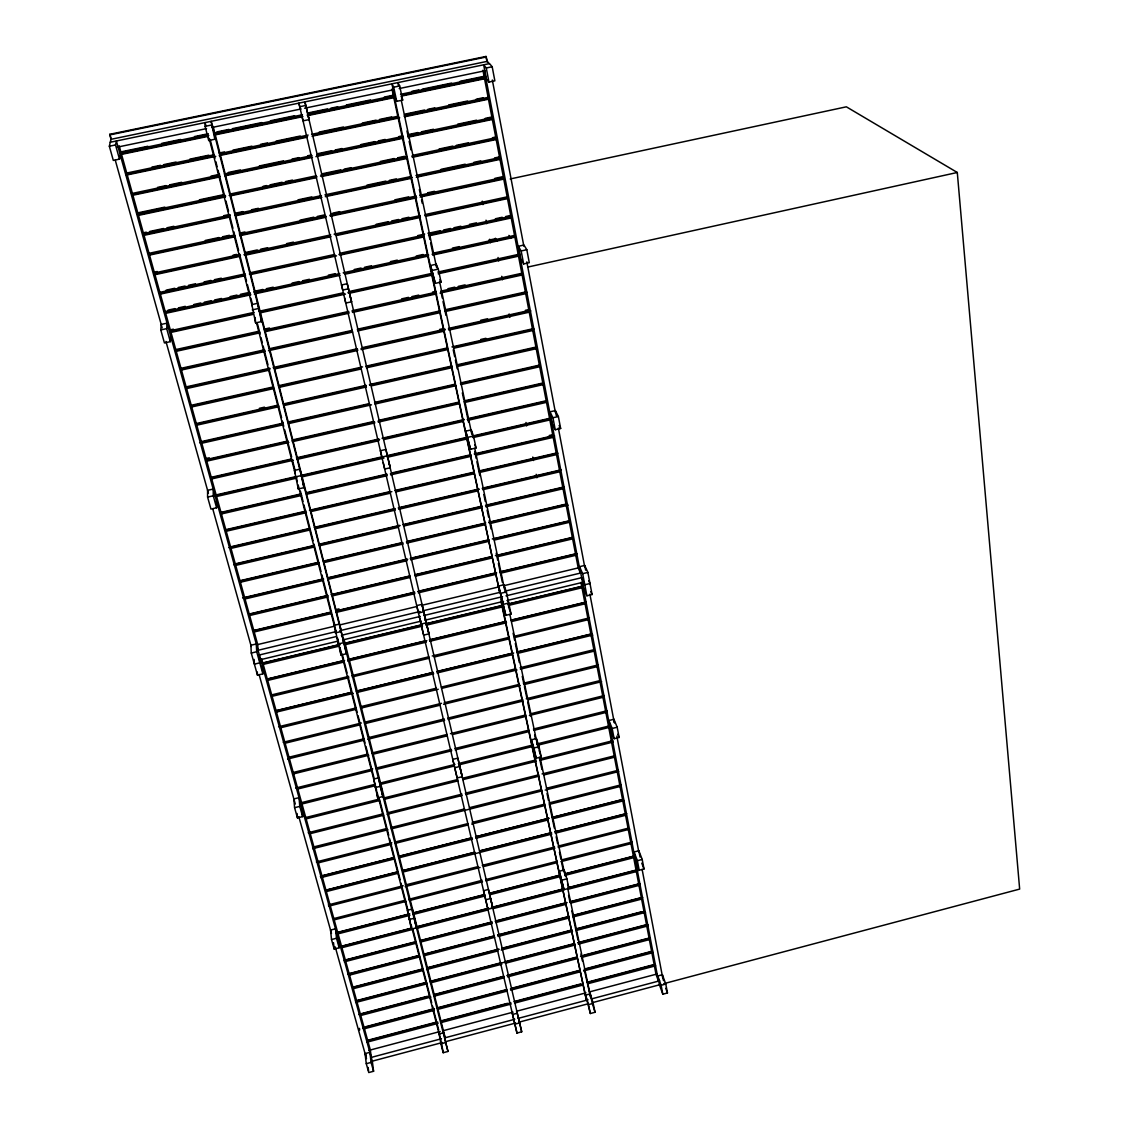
<?xml version="1.0" encoding="UTF-8"?>
<svg xmlns="http://www.w3.org/2000/svg" width="1129" height="1129" viewBox="0 0 1129 1129"><rect width="100%" height="100%" fill="white"/><g stroke="black" fill="none" stroke-linecap="round" stroke-linejoin="round"><path stroke-width="1.5" d="M214.75 135.353L214.835 139.248L208.724 140.518L205.097 126.349L205.097 122.581L205.901 125.7M170.324 341.65L166.697 328.638L167.05 323.148L161.193 324.432L160.784 329.936L164.425 342.948L170.324 341.65L170.648 336.061M489.21 63.647L487.276 61.347L110.924 139.333L109.344 146.234L113.309 160.417L119.476 159.118L120.295 155.026M119.476 159.118L115.525 144.949L116.386 140.97L372.316 1061.161L373.572 1071.266L368.76 1072.55L366.276 1063.687L365.062 1053.597L369.86 1052.327L371.102 1062.403L373.572 1071.266M111.009 139.643L109.838 134.28L486.006 56.45L487.403 62.067M371.596 1057.309L441.495 1038.736M444.897 1037.833L514.796 1019.275M518.197 1018.372L588.096 999.814M591.497 998.911L659.689 980.791M372.641 1061.062L442.455 1042.504M445.856 1041.601L515.671 1023.043M519.086 1022.14L587.193 1004.034M592.302 1002.679L660.409 984.573M663.81 983.669L1019.656 889.087L957.293 172.483L846.355 106.818L510.209 178.961M366.276 1063.687L371.102 1062.403M440.917 1043.845L445.701 1042.575L443.895 1032.696L439.153 1033.952L440.917 1043.845L443.203 1052.722L447.973 1051.452L211.165 121.325L214.835 139.248M590.354 1013.517L588.463 1004.612L593.162 1003.371L590.269 993.873L585.612 995.101L590.354 1013.517L595.039 1012.261L593.162 1003.371M657.755 975.964L661.128 985.292L665.785 984.051L667.465 992.97L662.822 994.197L659.449 984.827L657.755 975.964L662.37 974.736L665.785 984.051M516.983 1033.063L521.711 1031.807L519.636 1022.916L514.895 1024.172L516.983 1033.063L512.072 1012.431M366.276 1026.571L434.439 1008.592M437.854 1007.689L506.018 989.724M512.834 987.931L579.29 970.404M584.413 969.063L652.576 951.084M362.705 1027.898L433.988 1009.114M437.389 1008.211L506.963 989.865M510.35 988.976L579.939 970.63M585.034 969.289L651.221 951.832M364.738 1028.66L434.298 1010.314M437.685 1009.411L507.246 991.064M510.633 990.175L580.193 971.829M583.594 970.94L653.141 952.594M368.223 1040.148L436.119 1022.197M441.213 1020.842L507.415 1003.342M514.203 1001.536L580.405 984.036M587.193 982.23L653.395 964.731M368.096 1040.599L437.798 1022.168M441.199 1021.265L510.901 1002.834M514.302 1001.931L582.31 983.938M587.419 982.597L655.413 964.603M366.727 1042.25L438.108 1023.354M441.51 1022.465L511.183 1004.02M514.584 1003.116L582.564 985.137M587.659 983.782L655.653 965.803M368.985 1050.365L440.183 1031.483M443.584 1030.594L513.088 1012.163M516.489 1011.259L585.993 992.828M589.394 991.925L657.205 973.946M512.58 1014.477L517.28 1013.221M355.437 1000.901L425.054 982.667M430.149 981.327L501.474 962.642M504.875 961.753L574.492 943.519M577.893 942.63L647.51 924.397M356.99 1000.844L426.72 982.583M430.121 981.694L574.689 943.816M578.09 942.927L647.82 924.665M355.621 1002.51L427.03 983.796M430.431 982.907L501.841 964.194M505.242 963.305L574.957 945.044M578.344 944.154L648.06 925.879M359.163 1014.237L427.214 996.357M434.016 994.564L503.76 976.232M507.161 975.343L576.905 957.011M583.707 955.219L650.05 937.79M359.022 1014.646L428.879 996.286M433.988 994.945L503.844 976.585M507.246 975.682L577.102 957.336M580.518 956.432L650.375 938.072M361.068 1015.408L430.897 997.048M434.298 996.159L504.127 977.799M507.528 976.895L577.371 958.549M582.479 957.194L648.893 939.737M349.609 973.48L417.688 955.769M424.504 953.991L494.276 935.842M497.677 934.953L569.171 916.353M572.572 915.464L642.345 897.315M347.746 974.271L419.339 955.642M424.462 954.315L494.347 936.124M497.762 935.235L567.647 917.044M572.77 915.718L642.655 897.527M349.792 975.061L419.663 956.884M424.772 955.557L494.643 937.366M498.044 936.477L567.915 918.286M573.024 916.96L641.187 899.22M353.405 987.014L421.597 969.204M426.706 967.878L498.312 949.179M501.728 948.289L571.627 930.042M576.736 928.701L641.526 911.795M353.222 987.395L422.839 969.218M427.933 967.892L499.244 949.263M502.631 948.388L572.248 930.211M575.649 929.322L643.558 911.583M353.56 988.623L423.149 970.446M426.55 969.557L497.833 950.943M501.22 950.053L572.516 931.439M575.903 930.55L645.492 912.373M341.974 946.088L410.222 928.447M417.038 926.683L488.688 908.168M492.103 907.293L562.044 889.215M568.875 887.45L637.109 869.81M340.069 946.836L411.436 928.391M416.545 927.078L487.911 908.633M491.298 907.758L562.665 889.313M567.774 888.001L637.433 869.993M339.166 947.767L336.527 938.255L335.496 928.8L330.529 930.084L331.517 939.554L334.184 949.066L339.166 947.767L338.135 938.27M416.375 927.812L412.325 909.028L407.4 910.299L411.422 929.096L416.375 927.812L414.738 918.512M490.649 898.515L485.724 899.785L483.565 890.71L488.434 889.454L492.865 908.041L487.968 909.311L485.78 900.18M564.048 889.638L568.903 888.382L566.899 878.856L564.119 869.979L559.278 871.221L564.048 889.638L559.278 871.221M639.197 870.219L644.01 868.977L642.203 859.437L638.845 850.744L634.061 851.986L635.881 861.469L639.197 870.219L637.377 860.679L634.061 851.986M342.115 947.654L413.468 929.209M416.855 928.334L488.208 909.889M493.302 908.577L562.934 890.569M568.042 889.257L637.673 871.249M344.091 960.285L413.764 942.207M420.552 940.457L491.919 921.941M495.321 921.066L566.687 902.551M570.089 901.676L639.748 883.612M345.629 960.172L415.401 942.08M420.51 940.753L491.99 922.21M495.391 921.335L566.871 902.791M570.286 901.916L640.058 883.809M344.274 961.852L415.726 943.322M420.835 941.995L492.286 923.466M495.687 922.576L565.446 904.484M570.54 903.158L640.298 885.065M334.001 918.54L405.551 900.18M408.952 899.305L482.154 880.295M485.611 879.632L557.161 861.272M562.087 859.79L632.113 842.022M334.353 919.825L405.875 901.45M409.277 900.575L482.506 881.777M485.907 880.902L557.43 862.542M560.845 861.667L632.353 843.307M336.4 932.667L409.644 913.813M413.045 912.938L482.873 894.944M489.69 893.194L559.532 875.201M564.641 873.888L632.776 856.346M336.216 932.963L409.573 914.067M412.988 913.192L484.637 894.732M489.76 893.42L559.702 875.398M564.825 874.086L634.78 856.064M336.569 934.233L409.898 915.337M413.313 914.462L484.934 896.003M490.057 894.69L559.984 876.668M565.093 875.356L633.313 857.772M331.517 939.554L336.527 938.255M408.98 919.57L413.934 918.3M562.03 880.112L566.899 878.856M637.377 860.679L642.203 859.437M326.309 890.019L396.223 872.209M403.039 870.473L474.66 852.212M551.389 832.666L479.783 850.913L551.559 832.793M554.805 831.791L626.412 813.543M326.112 890.245L397.845 871.969M402.968 870.657L474.702 852.381M554.974 831.918L626.708 813.642M326.479 891.543L398.184 873.253M403.307 871.955L551.841 834.091M555.256 833.216L625.254 815.378M328.356 904.894L403.194 885.743M405.424 884.981L478.047 866.606M482.266 865.336L554.593 847.032M557.994 846.157L627.724 828.319M328.722 906.178L401.825 887.465M405.226 886.604L480.051 867.453M483.452 866.592L554.861 848.316M558.262 847.442L629.672 829.18M316.36 861.935L391.834 842.728M394.713 842.107L467.956 823.577M472.19 822.392L544.587 804.187M549.131 802.931L621.232 784.796M318.434 862.824L391.65 844.294M395.051 843.434L468.253 824.904M471.668 824.043L544.87 805.513M549.978 804.215L619.793 786.546M320.608 876.16L393.823 857.574M398.932 856.276L470.454 838.113M548.779 818.229L475.563 836.815L548.934 818.327M552.18 817.368L620.287 800.066M320.396 876.358L393.739 857.744M398.862 856.445L472.19 837.817M552.349 817.467L622.277 799.713M320.763 877.67L394.077 859.042M399.186 857.744L472.501 839.129M475.902 838.268L547.509 820.077M552.631 818.779L624.238 800.588M310.292 833.639L383.719 815.194M387.134 814.334L462.255 795.465M465.67 794.604L539.083 776.159M544.206 774.875L614.204 757.291M312.55 847.23L385.963 828.728M390.987 827.557L464.499 808.928M469.622 807.644L541.497 789.623M546.464 788.268L618.452 770.218M312.691 848.712L387.91 829.744M391.326 828.884L541.779 790.949M545.194 790.088L618.706 771.544M294.584 807.687L299.792 806.388L299.03 797.653L293.865 798.937L294.584 807.687L297.449 817.904L302.628 816.62L301.852 807.814M375.054 787.619L380.219 786.334L378.808 777.796L373.699 779.066L377.693 797.85L382.83 796.552L381.404 787.971M459.87 766.464L454.761 767.734L452.771 759.394L457.824 758.124L462.255 776.696L457.16 777.966L455.156 769.555M531.35 739.82L533.975 747.977L539.027 746.721L541.186 756.952L536.148 758.208L531.35 739.82L536.374 738.578L539.027 746.721M608.94 720.514L612.172 728.473L617.182 727.217L619.115 737.463L614.12 738.719L610.888 730.703L608.94 720.514L613.908 719.272L617.182 727.217M305.79 817.523L379.259 799.106M384.255 797.893L457.612 779.546M462.707 778.22L536.092 759.916M539.493 759.055L612.849 740.709M306.171 818.878L379.485 800.517M384.608 799.247L457.937 780.887M463.045 779.617L536.374 761.256M539.789 760.41L613.103 742.049M308.217 832.736L383.479 813.755M388.489 812.57L461.944 794.124M465.331 793.207L538.801 774.819M542.061 773.929L613.95 755.95M295.742 788.042L372.739 768.92M376.155 768.073L451.445 749.388M454.86 748.541L528.428 730.265M533.424 729.038L607.134 710.72M297.83 788.988L371.37 770.712M376.507 769.442L451.769 750.757M455.185 749.91L528.725 731.634M533.862 730.364L607.402 712.103M300.187 802.973L375.435 784.218M380.007 783.103L454.973 764.418M458.374 763.571L532.775 745.013M536.755 744.025L609.731 725.82M300.3 804.412L375.237 785.728M380.346 784.457L453.59 766.196M458.699 764.926L531.928 746.664M538.745 744.971L608.573 727.556M288.953 757.22L364.215 738.747M369.183 737.449L444.304 718.947M447.719 718.171L522.826 699.613M526.241 698.766L599.654 680.688M287.627 759.041L364.427 740.116M367.842 739.269L444.628 720.344M448.044 719.512L523.122 700.996M528.245 699.74L601.63 681.662M293.215 772.476L366.84 754.313M371.836 753.043L447.028 734.443M450.443 733.638L525.648 714.996M530.63 713.796L604.255 695.549M293.596 773.859L368.774 755.259M373.897 754.003L447.352 735.826M452.475 734.556L525.945 716.379M529.36 715.532L602.815 697.355M278.623 726.737L355.861 707.996M360.828 706.655L436.189 688.238M441.34 687.095L514.965 668.989M520.102 667.733L593.755 649.739M280.726 727.739L356.058 709.322M361.195 708.066L438.235 689.24M441.651 688.394L516.983 669.991M520.413 669.144L594.023 651.151M283.238 742.275L361.393 723.012M364.794 722.179L441.538 703.339M444.12 702.802L519.425 684.329M523.39 683.257L598.426 664.854M285.03 743.249L360.038 724.832M365.161 723.576L440.169 705.173M443.57 704.327L520.286 685.501M523.701 684.668L597.001 666.674M271.553 694.914L348.649 676.412M352.065 675.594L428.808 656.81M432.238 655.977L509.151 637.335M514.175 636.304L589.493 617.859M271.948 696.353L348.847 677.71M352.262 676.892L429.147 658.249M434.284 657.007L509.461 638.774M514.584 637.532L588.054 619.722M275.956 710.691L351.246 692.359M356.383 691.117L433.367 672.376L356.538 691.23M436.796 671.543L512.072 653.225M517.209 651.969L590.777 634.075M276.266 710.762L351.415 692.472M436.81 671.684L513.681 652.985M517.096 652.153L592.245 633.863M276.365 712.117L353.321 693.375M356.75 692.543L433.705 673.801M437.121 672.969L512.383 654.651M517.505 653.409L592.767 635.077M262.874 673.872L256.706 651.758L256.283 643.967L250.892 645.252L251.273 653.056L257.468 675.17L262.874 673.872L262.394 665.941M346.335 653.762L339.547 624.055L334.212 625.325L340.986 655.046L346.335 653.762L345.164 646.028M423.812 611.72L418.478 613.005L416.7 605.61L421.992 604.34L428.964 633.849L423.671 635.119L421.865 627.583M505.82 615.319L511.056 614.063L506.399 591.935L503.901 584.766L498.665 586.007L505.82 615.319L499.004 587.588M586.882 595.787L592.076 594.546L587.884 572.417L584.723 565.431L579.544 566.673L583.749 588.646L586.882 595.787L582.663 573.673L579.544 566.673M267.107 679.023L343.964 660.479M349.087 659.237L425.929 640.693M429.345 639.861L506.201 621.317M511.324 620.075L584.766 602.35M267.446 679.15L344.571 660.536M348 659.717L426.833 640.679M430.262 639.861L505.665 621.656M510.802 620.414L586.219 602.209M267.517 680.477L344.331 661.933M347.746 661.1L426.282 642.147M429.683 641.314L506.512 622.771M511.635 621.529L585.048 603.803M257.511 644.603L334.678 626.158M339.829 624.916L416.996 606.471M497.593 587.193L422.147 605.229L423.46 610.662L500.274 592.273M504.451 585.556L578.189 567.915L580.489 573.052L484.496 70.859M257.779 650.346L336.343 631.534M339.758 630.716L420.016 611.495M505.397 591.046L580.532 573.052M251.273 653.056L256.706 651.758M335.299 632.932L340.676 631.647M501.121 593.205L506.399 591.935M582.663 573.673L587.884 572.417M259.12 655.032L336.259 636.544M341.41 635.302L420.256 616.392M423.685 615.573L502.546 596.662M505.975 595.844L581.407 577.752M260.418 659.717L337.472 641.23M342.609 639.988L421.357 621.077M424.786 620.258L503.534 601.348M506.963 600.529L582.296 582.437L658.475 981.115L656.005 974.271L580.983 582.437M262.62 662.991L339.406 644.546M344.528 643.304L421.315 624.859M426.437 623.617L503.224 605.172M508.346 603.944L581.717 586.304M262.972 663.146L340.027 644.631M345.164 643.403L422.218 624.873M425.647 624.055L502.701 605.539M507.838 604.297L581.463 586.6M263.057 664.445L338.502 646.31M345.361 644.659L422.514 626.115M425.943 625.283L503.097 606.739M508.248 605.497L581.971 587.772M248.973 614.091L327.692 595.406M331.122 594.602L409.827 575.931M414.964 574.703L491.976 556.442M495.391 555.637L572.403 537.362M249.34 614.345L327.904 595.703M333.041 594.489L409.898 576.242M415.035 575.028L491.891 556.795M497.028 555.581L572.177 537.743M249.396 615.587L328.073 596.916M333.21 595.703L410.18 577.427M415.317 576.213L492.286 557.938M497.423 556.724L572.685 538.858M335.595 609.702L339.01 608.898M253.573 630.518L330.642 612.158M335.779 610.944L414.555 592.175M417.97 591.356L495.038 572.996M500.175 571.768L575.522 553.817M253.926 630.744L330.839 612.412M335.976 611.198L414.611 592.457M418.026 591.638L496.661 572.911M500.091 572.093L577.018 553.76M253.983 632.014L331.023 613.654M336.16 612.426L414.893 593.656M418.323 592.838L495.349 574.478M500.486 573.25L575.804 555.299M242.636 597.918L323.007 578.937M328.13 577.723L406.793 559.137M410.222 558.333L488.885 539.761M492.3 538.956L569.256 520.779M244.739 597.791L323.656 579.149M328.807 577.935L407.738 559.292M411.168 558.474L488.377 540.241M493.514 539.027L569.016 521.203M244.767 599.019L323.388 580.447M328.525 579.233L407.146 560.661M410.575 559.843L489.196 541.271M494.333 540.057L569.538 522.29M234.987 563.921L313.947 545.448M319.098 544.234L399.779 525.352M403.208 524.548L482.168 506.074M485.597 505.27L562.849 487.192M233.661 564.669L314.187 545.829M319.324 544.615L399.864 525.775M403.293 524.971L482.111 506.526M485.541 505.721L564.359 487.262M235.411 565.46L314.342 546.986M319.493 545.773L398.424 527.299M403.561 526.086L480.785 508.008M485.922 506.808L563.145 488.73M239.673 580.786L318.279 562.313M323.402 561.099L402.023 542.626M407.146 541.412L485.752 522.939M489.182 522.134L566.081 504.056M240.068 581.096L318.942 562.552M324.079 561.353L402.954 542.809M406.384 541.991L485.258 523.447M488.688 522.642L567.562 504.098M240.124 582.31L319.098 563.738M324.249 562.524L403.236 543.952M406.666 543.134L485.639 524.562M490.79 523.348L568.056 505.185M225.433 529.769L306.015 511.084M309.445 510.28L390.041 491.595M395.178 490.409L474.053 472.12M479.204 470.92L556.357 453.025M225.842 530.178L304.576 511.917M311.421 510.336L391.862 491.679M395.277 490.889L474.011 472.628M479.148 471.442L557.881 453.181M225.871 531.336L306.425 512.651M311.562 511.451L390.408 493.161M395.545 491.976L474.392 473.686M479.529 472.486L556.668 454.592M230.231 546.916L309.148 528.527M314.285 527.342L394.924 508.544M398.354 507.754L478.992 488.97M482.422 488.165L561.339 469.777M228.905 547.692L309.402 528.951M316.247 527.356L395.023 508.996M398.452 508.205L478.936 489.45M482.365 488.645L561.127 470.299M230.655 548.468L309.544 530.08M316.402 528.485L395.291 510.096M398.72 509.306L477.609 490.917M482.746 489.718L559.913 471.739M216.599 507.782L210.954 509.08L207.595 497.085L207.581 490.339L213.198 489.04L213.268 495.786L216.599 507.782L216.514 500.966M303.884 487.672L299.989 469.142L294.429 470.426L298.296 488.956L303.884 487.672L303.024 481.053M387.459 455.777L381.912 457.047L380.388 450.711L385.892 449.455L390.253 467.759L384.721 469.043L383.183 462.622M470.567 449.257L476.043 448.001L473.503 436.006L471.202 429.895L465.755 431.137L470.567 449.257L465.755 431.137M555.228 429.74L560.647 428.498L558.375 416.516L555.355 410.603L549.964 411.831L552.236 423.728L555.228 429.74L552.942 417.758L549.964 411.831M549.16 435.526L552.589 434.736M220.592 512.467L301.147 493.881M306.284 492.696L386.838 474.095M391.975 472.91L470.821 454.719M474.236 453.929L553.083 435.738M221.016 512.919L301.415 494.361M306.552 493.175L386.951 474.617M390.38 473.827L470.779 455.269M475.902 454.084L554.607 435.921M221.03 514.048L301.556 495.462M306.693 494.262L387.205 475.676M390.634 474.886L471.146 456.299M476.297 455.114L553.379 437.318M210.798 477.412L291.282 459.009M296.419 457.838L378.61 439.054M382.039 438.264L464.231 419.48M467.66 418.704L546.422 400.696M211.264 477.92L292.002 459.461M297.153 458.289L379.598 439.435M383.041 438.659L463.765 420.2M467.208 419.409L546.224 401.345M211.25 479.021L293.413 460.223M296.828 459.447L378.991 440.663M384.128 439.491L462.862 421.484M467.999 420.313L546.732 402.305M215.724 495.01L294.514 476.918M301.372 475.337L381.884 456.85M387.021 455.664L467.533 437.177M472.684 435.992L549.767 418.294M207.595 497.085L213.268 495.786M295.205 476.96L300.822 475.676M468.013 437.276L473.503 436.006M552.942 417.758L558.375 416.516M214.454 495.885L296.941 476.932M302.092 475.746L382.858 457.203M386.301 456.412L467.067 437.854M472.232 436.669L549.555 418.901M216.161 496.605L296.645 478.117M301.782 476.932L383.973 458.049M387.402 457.259L466.164 439.167M473.009 437.586L550.077 419.889M205.859 458.572L209.302 457.795M205.831 459.644L288.008 440.959M293.131 439.788L373.586 421.498M378.723 420.327L459.178 402.037M464.315 400.866L543.049 382.957M206.311 460.195L287.02 441.834M292.171 440.663L374.588 421.921M378.017 421.131L458.727 402.785M463.878 401.614L542.851 383.634M206.311 461.267L288.855 442.483M292.284 441.707L374.828 422.923M378.271 422.133L459.08 403.745M464.245 402.573L543.331 384.58M259.331 408.331L264.482 407.174M195.811 423.657L278.327 405.071M283.478 403.914L366.008 385.328M369.437 384.552L451.967 365.979M457.118 364.822L536.204 347.012M196.277 424.278L278.637 405.734M283.788 404.563L366.163 386.019M369.592 385.243L451.953 366.699M457.104 365.542L536.035 347.76M196.263 425.308L278.75 406.722M283.901 405.565L366.389 386.979M371.54 385.822L452.306 367.631M457.471 366.459L536.515 348.663M200.849 441.721L283.393 423.05M288.558 421.879L369.381 403.589M374.546 402.418L455.368 384.128M460.519 382.971L539.634 365.062M199.607 442.709L281.996 424.052M288.855 422.5L369.536 404.238M374.687 403.081L455.354 384.82M460.505 383.648L539.464 365.782M201.315 443.358L282.095 425.068M288.982 423.516L371.483 404.831M374.927 404.055L455.707 385.765M460.872 384.594L539.944 366.699M480.785 339.462L485.922 338.305M190.716 405.424L273.204 386.937M278.369 385.779L362.578 366.911M366.022 366.149L446.802 348.057M451.953 346.899L532.733 328.793M191.196 406.073L273.543 387.628M278.68 386.471L361.026 368.026M366.177 366.869L446.802 348.805M453.675 347.266L534.299 329.202M191.168 407.089L273.641 388.602M278.792 387.445L361.252 368.971M366.417 367.814L447.155 349.708M454.027 348.169L533.057 330.458M180.386 368.463L264.567 349.792M269.732 348.649L352.192 330.374M357.357 329.231L439.816 310.941M444.981 309.798L525.733 291.903M180.894 369.197L264.92 350.569M270.071 349.425L352.375 331.164M357.526 330.035L439.844 311.773M444.981 310.63L527.299 292.383M180.852 370.157L265.005 351.486M268.448 350.724L352.601 332.067M357.752 330.924L440.183 312.634M445.334 311.491L526.058 293.596M439.548 329.456L442.991 328.694M480.728 320.283L487.601 318.759M525.352 310.348L528.781 309.586M185.565 387.021L269.775 368.252M273.204 367.489L357.413 348.72M362.564 347.577L445.052 329.202M448.481 328.426L529.247 310.433M186.059 387.713L270.113 368.985M273.543 368.223L357.583 349.482M361.012 348.72L445.052 329.993M448.481 329.231L530.813 310.87M186.031 388.701L268.49 370.312M275.349 368.788L357.808 350.399M361.238 349.637L443.683 331.249M448.834 330.105L529.572 312.112M261.434 321.61L257.638 303.32L251.838 304.59L255.606 322.894L261.434 321.61L260.94 316.233M348.551 288.784L342.764 290.054L341.522 284.974L347.252 283.718L351.571 301.782L345.813 303.052L344.543 297.858M435.342 283.351L441.058 282.095L438.306 269.111L436.217 264.242L430.544 265.484L435.342 283.351L430.544 265.484M523.63 263.932L529.275 262.69L526.82 249.721L523.955 245.049L518.324 246.277L520.794 259.162L523.63 263.932L521.146 250.963L518.324 246.277M527.822 267.051L957.293 172.483M264.398 329.132L269.549 328.003M401.628 298.875L408.5 297.364M411.93 296.602L418.788 295.092M432.506 292.072L435.935 291.31M447.945 288.671L454.818 287.161M458.247 286.399L465.106 284.889M175.15 349.722L259.331 331.164M264.482 330.035L348.663 311.463M352.093 310.715L436.274 292.143M441.439 291.014L522.177 273.204M175.672 350.498L259.684 331.968M264.835 330.839L348.861 312.31M352.29 311.548L436.302 293.018M441.453 291.889L522.035 274.107M175.63 351.444L259.769 332.872M264.92 331.743L349.059 313.17M352.502 312.423L436.641 293.85M440.07 293.103L522.501 274.911M168.08 310.122L174.967 308.612M178.41 307.864L185.311 306.354M193.934 304.477L200.821 302.981M204.264 302.219L211.165 300.723M214.609 299.961L221.51 298.465M230.118 296.588L237.019 295.078M240.463 294.33L247.35 292.834M254.251 291.324L262.874 289.447M266.317 288.699L273.204 287.189M292.171 283.054L299.058 281.558M302.501 280.796L309.402 279.3M328.356 275.166L335.257 273.655M354.21 269.521L361.111 268.025M364.554 267.277L371.441 265.767M390.408 261.632L397.295 260.136M416.262 256.001L423.149 254.491M452.447 248.098L459.348 246.602M488.645 240.209L495.532 238.713M164.538 311.759L250.426 293.018M253.87 292.27L339.758 273.543M343.202 272.795L427.369 254.434M432.52 253.305L514.979 235.326M165.116 312.606L249.523 294.189M254.688 293.06L339.109 274.643M344.274 273.514L428.695 255.098M432.139 254.35L514.824 236.314M165.032 313.495L250.878 294.768M254.307 294.006L340.168 275.278M345.319 274.149L427.736 256.17M432.887 255.041L515.304 237.062M160.784 329.936L166.697 328.638M252.261 309.882L258.118 308.598M432.59 270.367L438.306 269.111M521.146 250.963L526.82 249.721M169.929 329.922L173.358 329.174M169.872 330.825L254.039 312.366M259.204 311.237L343.371 292.778M348.522 291.649L432.703 273.19M437.854 272.061L518.592 254.35M170.423 331.644L253.122 313.495M260.009 311.985L344.43 293.469M347.873 292.707L432.294 274.192M439.181 272.682L518.437 255.295M170.352 332.547L252.769 314.469M259.642 312.959L345.488 294.119M348.932 293.371L431.349 275.278M438.221 273.782L518.917 256.071M166.161 290.153L174.769 288.276M178.213 287.528L185.114 286.046M188.557 285.298L195.458 283.802M204.067 281.925L210.968 280.429M214.411 279.682L221.312 278.186M417.786 235.58L424.673 234.084M428.117 233.336L440.183 230.725M443.641 229.977L450.527 228.481M453.971 227.733L460.872 226.237M469.481 224.375L476.382 222.879M495.335 218.772L502.236 217.276M505.679 216.528L510.844 215.399M159.161 292.51L245.064 273.881M250.215 272.766L334.382 254.505M339.547 253.39L423.714 235.128M428.865 234.013L511.324 216.119M159.754 293.399L244.16 275.081M249.326 273.966L335.468 255.281M338.912 254.533L423.319 236.215M428.498 235.1L511.183 217.149M159.655 294.26L245.515 275.631M250.666 274.516L336.513 255.888M339.956 255.14L424.095 236.878M429.246 235.763L511.663 217.869M205.252 240.477L219.054 237.513M222.498 236.78L229.385 235.298M239.729 233.082L244.908 231.981M300.06 220.155L313.848 217.191M317.305 216.458L324.192 214.976M332.815 213.127L339.702 211.645M394.868 199.819L408.656 196.869M427.623 192.805L434.51 191.323M494.841 178.382L503.463 176.547M148.266 253.489L234.169 235.058M239.334 233.957L325.237 215.526M330.388 214.425L416.305 196.009M419.734 195.261L503.929 177.211M148.873 254.462L235.015 235.975M240.195 234.874L326.337 216.387M329.781 215.653L415.938 197.166M421.103 196.065L503.802 178.326M148.76 255.267L234.634 236.85M239.785 235.749L325.66 217.318M330.811 216.218L416.686 197.787M420.115 197.053L504.268 178.989M153.84 272.244L157.284 271.51M233.124 255.154L236.568 254.406M245.191 252.557L257.257 249.946M260.7 249.213L267.601 247.717M286.554 243.624L293.455 242.142M376.183 224.304L388.249 221.707M391.692 220.959L398.593 219.478M402.037 218.73L408.924 217.248M153.742 273.091L239.644 254.561M244.795 253.446L330.698 234.917M334.128 234.183L420.03 215.653M425.181 214.538L507.641 196.756M154.334 274.022L240.477 255.436M243.92 254.688L330.063 236.102M335.228 234.987L419.649 216.782M424.814 215.667L507.514 197.829M154.236 274.855L240.096 256.325M245.247 255.225L331.107 236.695M336.259 235.58L420.411 217.417M425.562 216.316L507.979 198.521M142.861 232.913L146.304 232.179M149.762 231.445L163.55 228.51M166.993 227.776L173.894 226.294M223.881 215.639L227.338 214.905M235.947 213.071L242.848 211.603M251.471 209.768L258.358 208.3M298.014 199.847L311.802 196.898M366.967 185.142L385.935 181.106M389.378 180.372L396.279 178.89M441.1 169.336L465.233 164.199M473.855 162.364L480.756 160.882M494.544 157.947L499.71 156.846M142.734 233.703L230.387 215.018M235.538 213.917L321.455 195.599M324.898 194.865L410.815 176.547M415.98 175.447L500.189 157.495M143.355 234.719L229.526 216.345M234.691 215.244L320.848 196.869M326.013 195.769L412.184 177.394M417.349 176.279L500.062 158.639M143.242 235.509L229.131 217.191M236.003 215.724L321.878 197.392M325.321 196.672L411.21 178.34M416.361 177.239L500.528 159.288M132.051 195.416L219.689 176.943M224.84 175.856L312.493 157.383M315.922 156.649L403.575 138.175M408.726 137.089L492.936 119.335M137.286 212.972L164.876 207.129M199.367 199.819L223.5 194.71M263.156 186.299L266.613 185.565M270.057 184.846L282.123 182.277M285.581 181.557L292.467 180.09M321.793 173.88L340.746 169.858M344.204 169.124L351.105 167.671M380.417 161.461L394.204 158.526M397.648 157.806L404.549 156.338M439.04 149.028L452.828 146.107M456.271 145.373L468.352 142.819M492.484 137.71L495.941 136.976M137.159 213.734L224.826 195.148M229.977 194.061L315.922 175.842M321.073 174.755L407.019 156.536M412.17 155.435L496.393 137.583M137.794 214.792L225.701 196.164M229.145 195.43L317.037 176.787M320.481 176.053L406.666 157.792M411.831 156.691L496.28 138.782M137.667 215.554L225.292 196.968M230.443 195.881L316.346 177.662M321.497 176.576L407.414 158.356M412.565 157.256L496.746 139.403M151.879 167.12L160.501 165.314M163.959 164.58L176.025 162.054M189.827 159.161L208.809 155.195M219.153 153.022L224.332 151.949M232.955 150.143L251.936 146.163M260.559 144.357L267.46 142.917M276.083 141.111L300.229 136.044M319.211 132.079L343.357 127.027M362.338 123.047L376.14 120.154M379.584 119.434L391.664 116.908M405.466 114.015L424.448 110.049M427.891 109.315L434.792 107.876M448.594 104.983L467.575 101.017M476.198 99.211L483.099 97.757M125.855 173.231L213.564 154.871M220.437 153.431L308.146 135.057M311.59 134.337L397.577 116.329M404.464 114.89L488.73 97.235M126.519 174.388L214.454 155.957M219.633 154.885L307.568 136.454M312.747 135.367L398.96 117.317M404.14 116.231L488.631 98.519M126.363 175.094L215.752 156.366M219.195 155.647L306.862 137.272M312.027 136.186L399.694 117.825M404.845 116.739L489.083 99.084M157.538 187.4L166.161 185.579M169.618 184.86L181.684 182.305M211.01 176.138L219.633 174.318M228.256 172.497L240.322 169.957M259.289 165.963L283.435 160.882M292.058 159.062L298.959 157.608M307.582 155.788L311.039 155.068M317.926 153.615L331.728 150.707M335.186 149.974L342.073 148.52M361.054 144.526L374.842 141.619M378.3 140.899L385.201 139.446M398.989 136.538L402.446 135.805M409.333 134.351L417.956 132.545M421.413 131.811L433.48 129.27M457.626 124.19L476.593 120.182M485.216 118.376L492.117 116.922M131.529 193.581L219.209 175.108M224.375 174.021L312.056 155.548M317.221 154.461L403.18 136.341M408.331 135.254L492.583 117.501M132.178 194.682L220.099 176.152M225.278 175.066L311.463 156.903M316.642 155.802L402.827 137.639M408.006 136.553L492.47 118.743M110.261 142.254L489.52 63.591L492.188 66.752L494.855 80.851L488.956 82.078L486.331 78.79L483.649 64.805L486.274 67.98L488.956 82.078M109.344 146.234L115.525 144.949M205.097 126.349L211.222 125.079M302.163 117.148L303.08 120.845L309.12 119.589L305.818 105.449L299.764 106.705L298.875 103.134L514.655 1023.311M393.696 87.201L399.68 85.959L402.672 100.072L396.702 101.328L394.91 97.828L391.932 83.828L393.696 87.201L396.702 101.328M486.274 67.98L492.188 66.752M117.091 147.193L206.536 128.607M211.702 127.535L301.147 108.948M304.576 108.229L394.021 89.643M399.186 88.57L485.188 70.704M120.281 152.02L147.885 146.276M161.687 143.411L180.668 139.46M194.484 136.581L208.286 133.716M216.909 131.91L228.989 129.398M232.447 128.678L261.773 122.581M270.41 120.789L294.57 115.751M308.372 112.886L327.354 108.934M330.797 108.215L337.712 106.775M346.335 104.983L370.495 99.959M384.297 97.08L392.934 95.288M411.916 91.336L418.817 89.897M422.26 89.177L451.6 83.08M460.223 81.288L484.383 76.25M120.111 152.697L207.863 134.436M214.736 132.996L302.473 114.735M307.638 113.662L395.376 95.4M400.541 94.328L484.835 76.786M120.789 153.897L208.766 135.579M213.931 134.506L301.909 116.188M307.088 115.116L395.051 96.798M401.952 95.358L484.75 78.113M120.634 154.574L208.343 136.313M215.216 134.873L302.911 116.612M308.076 115.539L394.063 97.63M400.936 96.205L485.202 78.649M109.696 134.93L486.43 56.958M508.911 235.382L510.703 238.402M495.377 238.247L497.07 241.239M399.68 85.959L397.874 82.6L398.523 85.705M401.444 97.757L402.672 100.072M559.123 425.492L560.647 428.498M588.717 580.687L589.987 583.51L584.78 584.766L581.647 577.695M590.806 591.695L592.076 594.546M440 279.611L441.058 282.095M617.803 734.259L619.115 737.463M641.766 863.149L644.01 868.977M474.872 444.897L476.043 448.001M665.757 988.284L667.465 992.97M507.725 600.134L508.727 603.027L503.478 604.297L501.008 597.029M508.53 606.739L511.056 614.063M500.824 599.118L586.445 1000.252L501.022 601.63M539.055 750.39L541.186 756.952M567.52 883.922L568.903 888.382M590.679 997.613L584.243 969.613M592.146 1002.721L595.039 1012.261M585.612 995.101L588.463 1004.612M109.838 134.28L111.164 138.994M115.257 160.12L162.167 327.89M165.949 341.452L208.413 493.317M212.859 509.221L251.245 646.494M259.077 674.493L295.29 804.017M298.818 816.648L331.474 933.429M335.257 946.963L366.488 1058.663M119.152 145.74L257.708 644.56L258.033 650.29M261.716 658.969L370.34 1049.998L371.258 1057.393M299.792 806.388L302.628 816.62M305.818 105.449L304.886 101.878L519.354 1022.07M308.146 115.906L309.12 119.589M380.219 786.334L382.83 796.552M445.701 1042.575L447.973 1051.452M210.135 139.446L214.962 158.229M215.837 161.645L217.149 166.767M218.024 170.183L225.038 197.504M225.913 200.92L228.538 211.165M229.413 214.581L232.927 228.241M233.802 231.643L238.628 250.426M239.503 253.842L246.517 281.163M247.392 284.579L250.017 294.824M250.892 298.239L252.204 303.362M257.468 323.854L260.093 334.099M260.968 337.515L262.281 342.637M263.17 346.053L267.982 364.836M268.857 368.252L281.573 417.758M282.448 421.173L283.76 426.296M284.635 429.712L291.649 457.033M292.524 460.449L295.149 470.694M300.413 491.186L303.038 501.431M303.913 504.846L313.114 540.692M314.003 544.107L321.003 571.429M321.892 574.844L334.593 624.365M342.256 654.199L343.569 659.322M344.444 662.737L347.069 672.997M347.958 676.412L357.159 712.286M358.034 715.701L365.048 743.037M365.937 746.452L374.263 778.911M379.527 799.417L388.729 835.291M389.604 838.706L400.132 879.717M401.007 883.132L408.021 910.468M412.847 929.252L431.701 1002.721M432.576 1006.137L438.715 1030.057M209.26 138.811L252.19 305.931M256.565 322.993L295.304 473.827M295.981 476.466L297.294 481.589M298.169 484.99L335.835 631.647L335.44 628.867M337.444 637.913L339.448 645.746M339.998 647.863L376.409 789.637M377.284 793.052L410.194 921.165M411.069 924.58L441.044 1041.319M350.258 296.602L351.571 301.782M213.085 126.25L341.156 630.377M344.02 639.268L445.193 1037.763M388.658 461.352L390.253 467.759M424.56 615.361L426.395 622.813L421.089 624.097L419.296 616.632M427.115 626.327L428.964 633.849M460.195 768.299L462.255 776.696M490.649 898.924L492.865 908.041M516.743 1011.189L521.711 1031.807M533.975 747.977L536.148 758.208M392.892 89.883L499.738 592.4L391.975 89.106M436.217 264.242L436.909 267.474M471.202 429.895L471.908 433.296M504.226 586.332L505.552 592.626M536.374 738.578L538.519 748.753M564.119 869.979L565.446 876.302M590.269 993.873L591.836 1001.24M401.374 100.693L436.627 267.629M439.534 281.389L471.88 434.552M474.787 448.312L504.592 589.423M509.856 614.331L537.545 745.436M540.085 757.503L564.5 873.084M567.788 888.608L590.735 997.288M406.962 130.964L408.416 137.851M409.15 141.308L410.97 149.917M419.353 189.545L420.807 196.446M421.526 199.889L422.26 203.333M428.455 232.63L429.909 239.517M430.643 242.961L433.183 255.027M440.832 291.211L442.3 298.112M443.02 301.556L445.941 315.344M453.223 349.807L454.677 356.693M455.41 360.137L457.231 368.76M462.325 392.878L463.779 399.765M464.513 403.222L468.521 422.175M474.716 451.459L476.17 458.36M476.904 461.803L479.811 475.591M483.819 494.544L485.272 501.431M487.093 510.054L488.561 516.941M489.28 520.384L491.101 529.007M496.21 553.125L497.663 560.026M498.383 563.47L502.391 582.423M513.116 633.171L514.584 640.072M515.318 643.516L519.326 662.497M522.247 676.299L523.701 683.2M524.435 686.658L526.989 698.724M527.709 702.182L530.63 715.984M534.638 734.965L535.372 738.408M539.38 757.39L541.934 769.47M547.043 793.616L548.496 800.517M549.23 803.975L554.339 828.136M556.16 836.758L557.613 843.659M559.448 852.282L560.901 859.183M561.635 862.641L563.456 871.263M568.564 895.424L570.018 902.325M571.838 910.948L578.048 940.274M580.955 954.076L582.423 960.977M498.03 257.483L498.708 260.912M501.728 276.309L502.405 279.738M509.123 313.961L509.8 317.39M482.266 201.174L482.944 204.631M486.02 220.197L486.698 223.655M489.774 239.221L490.452 242.679M525.945 422.472L526.622 425.929M532.775 457.047L533.452 460.505M536.19 474.335L536.868 477.793M482.916 70.224L578.203 567.915M555.355 410.603L556.315 415.698M584.723 565.431L585.626 570.159M613.908 719.272L614.557 722.673M638.845 850.744L640.044 857.08M662.37 974.736L663.499 980.649M492.329 80.018L523.87 246.263M526.834 261.843L555.412 412.508M558.361 428.032L584.667 566.631M589.902 594.207L614.289 722.729M616.843 736.15L638.859 852.169M642.133 869.429L662.822 978.476M486.006 56.45L486.98 61.559M612.172 728.473L614.12 738.719M661.128 985.292L662.822 994.197M441.425 1042.787L443.203 1052.722M439.153 1031.765L439.675 1034.658M409.827 919.768L411.422 929.096M376.31 789.242L377.693 797.85M342.355 635.077L343.512 642.726L338.15 644.024L337.261 637.885M339.857 647.312L340.986 655.046M297.887 485.639L298.296 488.956M368.153 1067.484L368.562 1070.856M365.951 1054.218L366.304 1057.181M359.459 1028.364L359.657 1030.001M333.507 942.715L334.184 949.066M297.082 813.501L297.449 817.904M255.154 317.503L255.606 322.894M259.345 654.975L259.797 662.85L254.392 664.148L254.138 659.421M257.299 671.995L257.468 675.17M208.71 137.921L208.724 140.518"/></g></svg>
